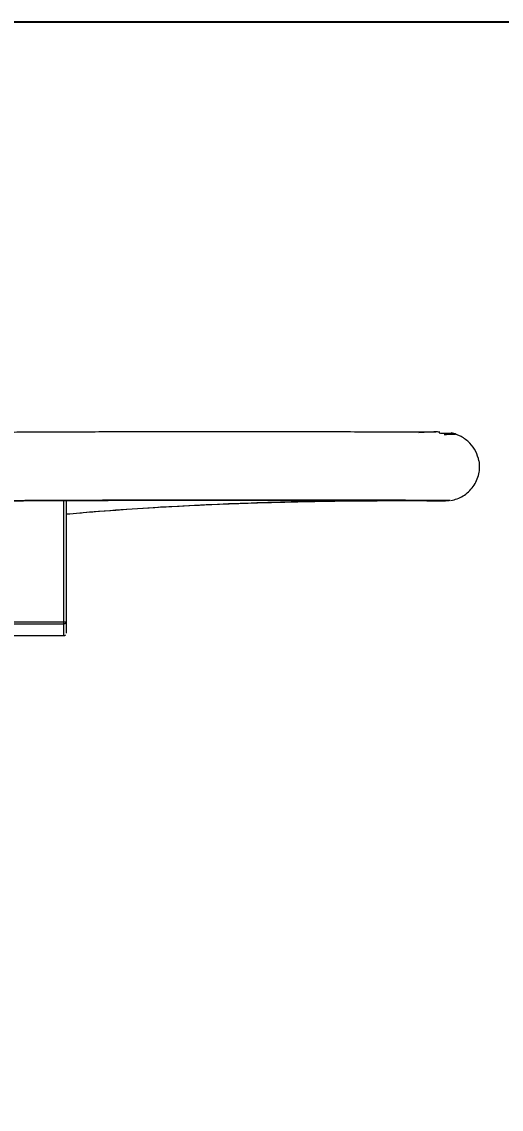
# Model space of a CAD drawing. Extents: x 8896 to 12055, y -91 to 2224.
# Drawn here: x 10020 to 10119.5, y 1811.8 to 2037.5 of the extents above; entities that cross this region are included whole.
import ezdxf

# ---------------------------------------------------------------- set-up
doc = ezdxf.new("R2010")
doc.units = 0
doc.header["$LTSCALE"] = 10
doc.header["$MEASUREMENT"] = 0
doc.header["$PDMODE"] = 3
doc.header["$PDSIZE"] = -10
doc.layers.get('0').update_dxf_attribs({"linetype": 'CONTINUOUS'})
doc.layers.get('DEFPOINTS').update_dxf_attribs({"linetype": 'CONTINUOUS'})
doc.layers.add('1', color=7, linetype='CONTINUOUS')
doc.styles.add('Daelim Dimension', font='NanumGothic.ttf')
doc.dimstyles.new('DEFAULT', dxfattribs={"dimscale": 2, "dimtxt": 2, "dimasz": 2, "dimexe": 0, "dimexo": 2, "dimgap": 1, "dimtad": 1, "dimdec": 1, "dimzin": 9, "dimdsep": 46, "dimtxsty": 'Daelim Dimension', "dimcen": 0.5, "dimclrd": 5, "dimclre": 5, "dimclrt": 256, "dimadec": 1, "dimazin": 0, "dimtfac": 1, "dimtdec": 1, "dimtix": 1, "dimtmove": 0, "dimatfit": 3, "dimfxl": 1, "dimtolj": 1, "dimtzin": 1, "dimlwd": 9, "dimlwe": 9, "dimarcsym": 0})

# ---------------------------------------------------------------- blocks, each defined once
blk = doc.blocks.new('*D13')
at = {"color": 5, "lineweight": 9, "ltscale": 0.5, "transparency": 16777216}
for p, q in [((10020.76, 2037.53), (10186.06, 2037.53)), ((10184.06, 1476.67), (10184.06, 2029.53)), ((9885.81, 1468.67), (10186.06, 1468.67))]:
    blk.add_line(p, q, dxfattribs=at)
at = {"color": 5, "ltscale": 0.5, "transparency": 16777216}
for points in [[(10182.73, 2029.53), (10185.4, 2029.53), (10184.06, 2037.53)], [(10182.73, 1476.67), (10185.4, 1476.67), (10184.06, 1468.67)]]:
    blk.add_solid(points, dxfattribs=at)
at = {"layer": 'DEFPOINTS', "color": 0, "ltscale": 0.5, "transparency": 16777216}
for p in [(10016.76, 2037.53), (10184.06, 2037.53), (9881.81, 1468.67)]:
    blk.add_point(p, dxfattribs=at)
at = {"color": 7, "ltscale": 0.5, "transparency": 16777216, "insert": (10171.18, 1753.1), "char_height": 20, "attachment_point": 5, "rotation": 90, "style": 'Daelim Dimension'}
blk.add_mtext('\\A1;569', dxfattribs=at)

msp = doc.modelspace()

# ---------------------------------------------------------------- linework, layer by layer
at = {"ltscale": 0.5}
msp.add_line((9511.67, 2037.55), (11083.16, 2037.55), dxfattribs=at)
at = {"layer": '1', "color": 7, "linetype": 'Continuous', "lineweight": 13}
for q in [(10001.67, 1912.55), (10028.76, 1913.03)]:
    msp.add_line((10028.76, 1912.55), q, dxfattribs=at)
at = {"layer": '1', "color": 7, "linetype": 'Continuous', "lineweight": 18}
for points, knots in [([(10106, 1952.35), (10104.84, 1952.36), (10102.13, 1952.37), (10096.81, 1952.38), (10090.82, 1952.4), (10084.41, 1952.41), (10077.2, 1952.42), (10069.32, 1952.43), (10060.95, 1952.44), (10052.87, 1952.44), (10045.16, 1952.43), (10037.91, 1952.41), (10031.36, 1952.39), (10025.51, 1952.37), (10020.32, 1952.34), (10015.37, 1952.32), (10010.26, 1952.28), (10004.69, 1952.24), (9998.75, 1952.18), (9992.53, 1952.11), (9986.17, 1952.01), (9979.57, 1951.88), (9972.97, 1951.7), (9966.88, 1951.46), (9963.36, 1951.28), (9961.79, 1951.18)], [0, 0, 0, 0, 0.049637, 0.09733, 0.143087, 0.186927, 0.228849, 0.280846, 0.329578, 0.37505, 0.420155, 0.461526, 0.499166, 0.533078, 0.563262, 0.590626, 0.621379, 0.65552, 0.693045, 0.733955, 0.778259, 0.825958, 0.882354, 0.942883, 1, 1, 1, 1]), ([(10106.77, 1952.34), (10106.77, 1952.36), (10106.66, 1952.4), (10105.97, 1952.42), (10104.52, 1952.38), (10103.21, 1952.3), (10102.46, 1952.25)], [0, 0, 0, 0, 0.155326, 0.435948, 0.717641, 1, 1, 1, 1]), ([(10110.07, 1952.04), (10109.9, 1952.06), (10109.29, 1952.08), (10107.87, 1952.11), (10106.84, 1952.12), (10106.64, 1952.13)], [0, 0, 0, 0, 0.453796, 0.896199, 1, 1, 1, 1]), ([(10107.73, 1951.9), (10108.39, 1951.92), (10109.43, 1951.95), (10110.1, 1951.99), (10110.2, 1952.01), (10110.2, 1952.02)], [0, 0, 0, 0, 0.419567, 0.82948, 1, 1, 1, 1]), ([(10114.91, 1946.42), (10114.78, 1947.1), (10114.34, 1948.39), (10113.07, 1950.18), (10111.28, 1951.55), (10109.88, 1952.07), (10109.13, 1952.23)], [0, 0, 0, 0, 0.243507, 0.495084, 0.748847, 1, 1, 1, 1]), ([(10109.08, 1938.19), (10110, 1938.36), (10111.29, 1938.83), (10112.79, 1939.96), (10113.75, 1941.05), (10114.48, 1942.31), (10115.07, 1944.11), (10115.11, 1945.48), (10114.97, 1946.42)], [0, 0, 0, 0, 0.241165, 0.368735, 0.498448, 0.628648, 0.756817, 1, 1, 1, 1]), ([(10108.94, 1938.2), (10108.92, 1938.2), (10108.41, 1938.2), (10105.26, 1938.21), (10095.75, 1938.23), (10080.59, 1938.25), (10060.56, 1938.27), (10037.85, 1938.24), (10014.54, 1938.14), (9992.87, 1937.93), (9975.47, 1937.56), (9965.23, 1937.11), (9960.6, 1936.8), (9959.23, 1936.7)], [0, 0, 0, 0, 0.004252, 0.071456, 0.150446, 0.243717, 0.351246, 0.468769, 0.591337, 0.715265, 0.834991, 0.946761, 1, 1, 1, 1]), ([(10015.65, 1938.12), (10018.17, 1938.14), (10023.83, 1938.17), (10033.03, 1938.21), (10043.41, 1938.23), (10054.05, 1938.25), (10064.78, 1938.24), (10075.29, 1938.24), (10084.1, 1938.22), (10091.05, 1938.21), (10096.28, 1938.2), (10100.85, 1938.19), (10103.19, 1938.19), (10104.21, 1938.18)], [0, 0, 0, 0, 0.077881, 0.172807, 0.275095, 0.38474, 0.487311, 0.595544, 0.70942, 0.779152, 0.850833, 0.924455, 1, 1, 1, 1]), ([(10029.3, 1935.39), (10031.15, 1935.56), (10036.14, 1935.98), (10044.3, 1936.58), (10053.75, 1937.13), (10063.23, 1937.56), (10071.41, 1937.83), (10078.29, 1938.01), (10083.92, 1938.12), (10088.26, 1938.18), (10090.65, 1938.21), (10091.43, 1938.21)], [0, 0, 0, 0, 0.072983, 0.198612, 0.331954, 0.473005, 0.621845, 0.7254, 0.83236, 0.942707, 1, 1, 1, 1]), ([(10032.1, 1935.63), (10032.32, 1935.65), (10044.76, 1936.69), (10062.53, 1937.6), (10082.18, 1938.06), (10094.49, 1938.17), (10100.68, 1938.17), (10103.14, 1938.17), (10103.32, 1938.17)], [0, 0, 0, 0, 0.006905, 0.390998, 0.584788, 0.781194, 0.983516, 1, 1, 1, 1]), ([(10102.59, 1938.19), (10103.63, 1938.16), (10105.53, 1938.11), (10107.63, 1938.12), (10108.47, 1938.16), (10108.75, 1938.18)], [0, 0, 0, 0, 0.354608, 0.71098, 1, 1, 1, 1]), ([(10029.26, 1913.03), (10029.26, 1913.01), (10029.26, 1912.98), (10029.25, 1912.92), (10029.24, 1912.89), (10029.21, 1912.83), (10029.2, 1912.8), (10029.16, 1912.74), (10029.14, 1912.72), (10029.09, 1912.67), (10029.06, 1912.65), (10029.01, 1912.61), (10028.98, 1912.6), (10028.92, 1912.57), (10028.88, 1912.57), (10028.82, 1912.56), (10028.79, 1912.55), (10028.76, 1912.55)], [0, 0, 0, 0, 0.125, 0.125, 0.25, 0.25, 0.375, 0.375, 0.5, 0.5, 0.625, 0.625, 0.75, 0.75, 0.875, 0.875, 1, 1, 1, 1]), ([(10029.26, 1913.03), (10029.26, 1911.48), (10029.26, 1910.66), (10029.26, 1910.66), (10029.26, 1910.66)], [0, 0, 0, 0, 0.999919, 1, 1, 1, 1]), ([(10028.76, 1910.16), (10028.83, 1910.16), (10028.92, 1910.17), (10029.04, 1910.23), (10029.09, 1910.28), (10029.12, 1910.3)], [0, 0, 0, 0, 0.47891, 0.736719, 1, 1, 1, 1])]:
    msp.add_open_spline(points, degree=3, knots=knots, dxfattribs=at)
for points, degree in [([(10106.74, 1952.29), (10106.75, 1952.29), (10106.75, 1952.29), (10106.75, 1952.29)], 3), ([(10029.26, 1938.19), (10029.26, 1913.03)], 1), ([(10109.05, 1938.19), (10109.06, 1938.19), (10109.08, 1938.19), (10109.08, 1938.19)], 3), ([(10001.77, 1910.16), (10028.76, 1910.16)], 1)]:
    msp.add_open_spline(points, degree=degree, dxfattribs=at)
at = {"layer": '1', "color": 7, "linetype": 'Continuous', "lineweight": 13}
for points, degree in [([(10028.76, 1913.03), (10028.76, 1938.19)], 1), ([(10001.31, 1913.03), (10028.76, 1913.03)], 1), ([(10028.76, 1910.16), (10028.76, 1910.16), (10028.76, 1910.96), (10028.76, 1912.55)], 3)]:
    msp.add_open_spline(points, degree=degree, dxfattribs=at)
at = {"layer": '1', "color": 7, "linetype": 'Continuous', "lineweight": 18}
msp.add_rational_spline([(10028.76, 1913.03), (10029.26, 1913.03), (10029.26, 1913.03)], [1, 0.707106781186, 1], degree=2, dxfattribs=at)

# ---------------------------------------------------------------- dimensions: what is measured, and where the dimension line sits
at = {"color": 5, "ltscale": 0.5}
dim = msp.add_linear_dim(base=(10184.06, 2037.53), p1=(9881.81, 1468.67), p2=(10016.76, 2037.53), angle=90, dimstyle='DEFAULT', override={"dimtxt": 10, "dimasz": 4, "dimexe": 1, "dimdec": 0, "dimclrt": 7}, dxfattribs=at)
dim.commit()
dim.dimension.update_dxf_attribs({"geometry": '*D13', "text_midpoint": (10171.18, 1753.1)})

doc.saveas('drawing.dxf')
